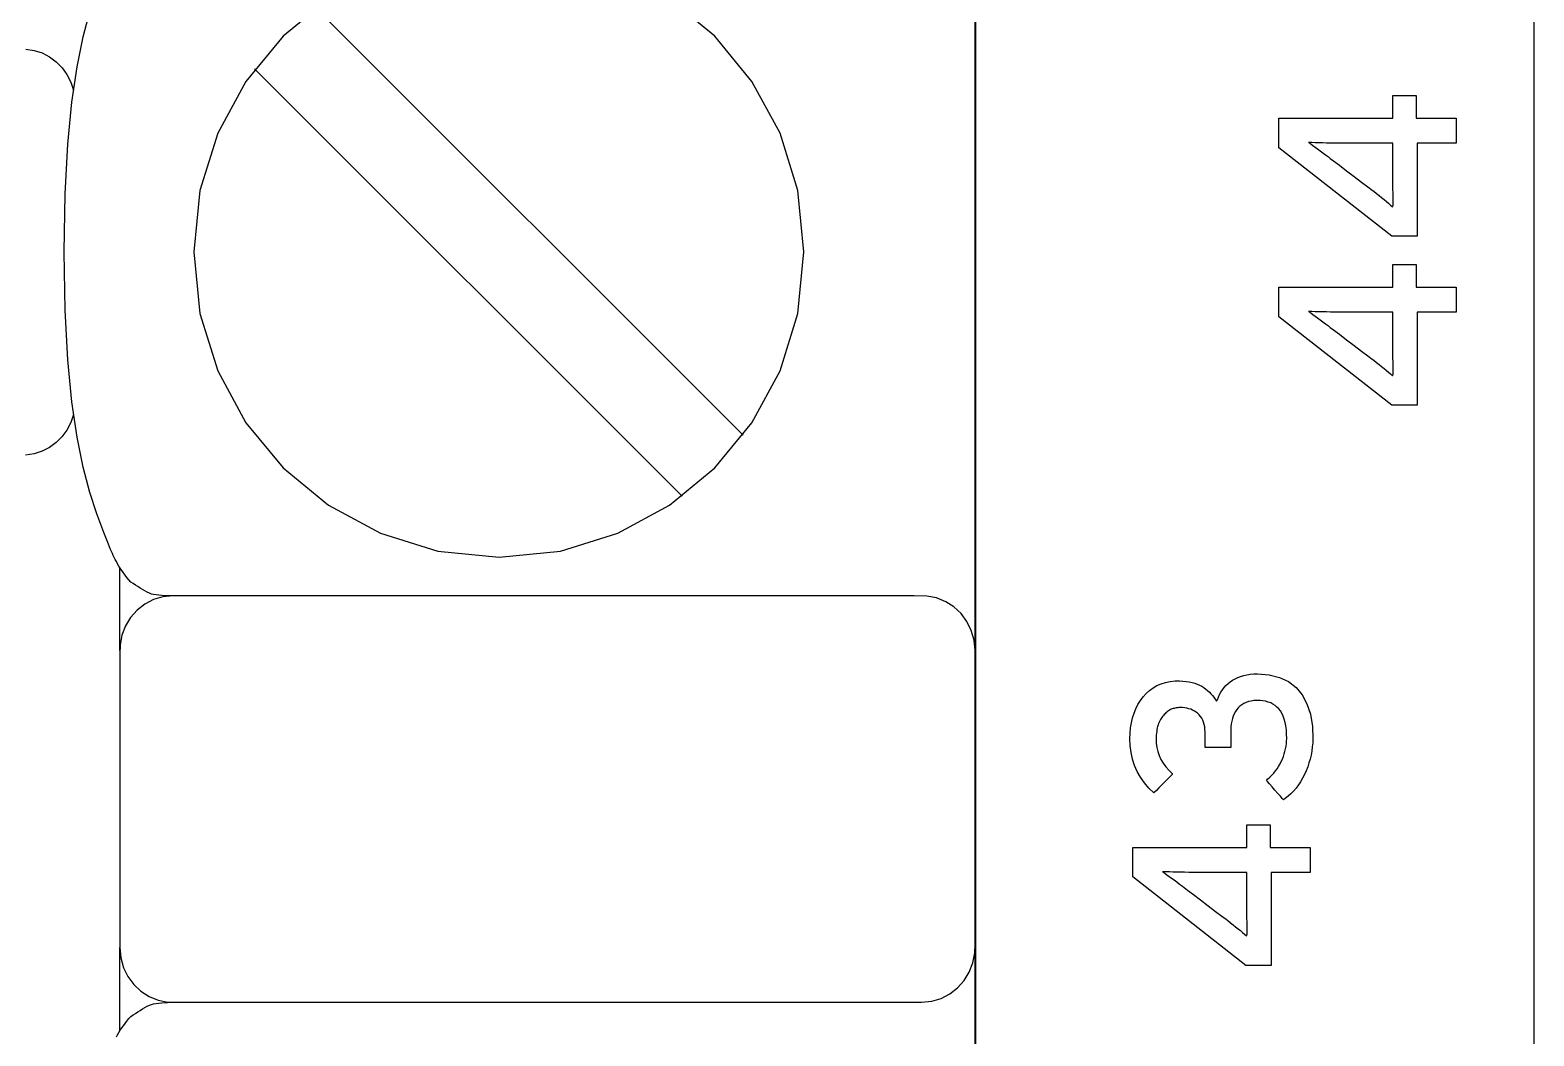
# Model space of a CAD drawing. Extents: x 1 to 47.7, y 0.2 to 35.
# Drawn here: x 37.154 to 37.978, y 17.005 to 17.557 of the extents above; entities that cross this region are included whole.
import ezdxf

# ---------------------------------------------------------------- set-up
doc = ezdxf.new("R2010")
doc.units = 0
doc.header["$MEASUREMENT"] = 0
for name, color, linetype in [('7_1__EMPTY_IO_BOARD_POSITI', 7, 'CONTINUOUS'), ('7_2___8__INDEPENDENT_INPUT', 7, 'CONTINUOUS'), ('7_3___8__OPTOISO_INDEPENDE', 7, 'CONTINUOUS'), ('7_4___24__OPTOISO_INDEPEND', 7, 'CONTINUOUS'), ('7_5___8__INDEPENDENT_INPUT', 7, 'CONTINUOUS'), ('7_6____8__INDEPENDENT_INPU', 7, 'CONTINUOUS'), ('7_7____8__OPTOISO_INDEPEND', 7, 'CONTINUOUS'), ('7_8____8__OPTOISO_INDEPEND', 7, 'CONTINUOUS'), ('8_0_____DWG', 7, 'CONTINUOUS')]:
    doc.layers.add(name, color=color, linetype=linetype)

msp = doc.modelspace()

# ---------------------------------------------------------------- linework, layer by layer
at = {"layer": '7_1__EMPTY_IO_BOARD_POSITI'}
msp.add_lwpolyline([(37.67232, 17.67142), (37.67232, 17.48344), (37.67232, 17.2897), (37.67232, 17.0914), (37.67232, 16.88979), (37.67232, 16.48148), (37.67232, 16.07458), (37.67232, 15.87471), (37.67232, 15.67887)], dxfattribs=at)
at = {"layer": '7_2___8__INDEPENDENT_INPUT'}
for points in [[(37.67225, 15.68419), (37.67225, 15.82338), (37.67225, 15.96481), (37.67225, 16.25255), (37.67225, 16.54386), (37.67225, 16.83517), (37.67225, 17.12292), (37.67225, 17.26434), (37.67225, 17.40354), (37.67225, 17.54006), (37.67225, 17.67347)], [(37.31772, 17.57382), (37.29293, 17.55339), (37.27246, 17.52863), (37.25701, 17.50022), (37.24723, 17.46883), (37.24383, 17.43513), (37.24723, 17.40138), (37.25701, 17.36994), (37.27246, 17.3415), (37.29293, 17.31673), (37.31772, 17.29629), (37.34616, 17.28086), (37.37757, 17.2711), (37.41128, 17.2677), (37.44496, 17.2711), (37.47633, 17.28086), (37.50471, 17.29629), (37.52943, 17.31673), (37.54983, 17.3415), (37.56523, 17.36994), (37.57496, 17.40138), (37.57835, 17.43513), (37.57496, 17.46883), (37.56523, 17.50022), (37.54983, 17.52863), (37.52943, 17.55339), (37.50471, 17.57382)], [(37.23257, 17.24659), (37.23107, 17.24659), (37.2295, 17.24661), (37.2279, 17.24666), (37.2263, 17.24674), (37.22474, 17.24686), (37.22326, 17.24703), (37.22188, 17.24726), (37.22066, 17.24755), (37.21952, 17.24797), (37.21827, 17.24857), (37.21702, 17.24926), (37.21575, 17.25001), (37.21448, 17.25082), (37.21321, 17.25166), (37.21194, 17.2525), (37.21068, 17.25333), (37.20943, 17.25412), (37.20828, 17.25535), (37.20721, 17.25666), (37.20622, 17.25794), (37.20529, 17.2592), (37.20443, 17.26044), (37.20362, 17.26167), (37.20286, 17.2629), (37.20215, 17.26413), (37.20149, 17.26537), (37.20087, 17.26654), (37.20031, 17.26763), (37.19978, 17.26869), (37.19927, 17.26975), (37.19876, 17.27086), (37.19824, 17.27206), (37.19767, 17.27339), (37.19706, 17.27489), (37.19457, 17.28121), (37.19076, 17.29149), (37.18695, 17.30327), (37.18328, 17.31709), (37.17992, 17.33347), (37.17704, 17.35293), (37.17478, 17.376), (37.17331, 17.4032), (37.17278, 17.43506), (37.17331, 17.46692), (37.17478, 17.49412), (37.17704, 17.51719), (37.17992, 17.53664), (37.18328, 17.55302), (37.18695, 17.56684)], [(37.54493, 17.33471), (37.31067, 17.56897)], [(37.15174, 17.54636), (37.1564, 17.54563), (37.16079, 17.54418), (37.16483, 17.54207), (37.16847, 17.53936), (37.17166, 17.53611), (37.17433, 17.53239), (37.17643, 17.52826), (37.1779, 17.52378)], [(37.51151, 17.30129), (37.27725, 17.53555)], [(37.1779, 17.346), (37.17641, 17.34156), (37.17429, 17.33747), (37.1716, 17.33379), (37.16841, 17.33058), (37.16477, 17.3279), (37.16073, 17.32581), (37.15637, 17.32437), (37.15173, 17.32366)], [(37.20333, 17.2166), (37.20333, 17.26214)], [(37.20333, 17.00819), (37.20333, 17.05374)], [(37.20149, 17.00473), (37.20215, 17.00597), (37.20286, 17.0072), (37.20362, 17.00843), (37.20443, 17.00966), (37.20529, 17.01091), (37.20622, 17.01217), (37.20721, 17.01345), (37.20828, 17.01476), (37.20943, 17.01598), (37.21068, 17.01678), (37.21194, 17.01761), (37.21321, 17.01845), (37.21448, 17.01928), (37.21575, 17.02009), (37.21702, 17.02085), (37.21827, 17.02154), (37.21952, 17.02213), (37.22066, 17.02255), (37.22188, 17.02286), (37.22326, 17.02312), (37.22474, 17.02333), (37.2263, 17.02348), (37.2279, 17.0236), (37.2295, 17.02368), (37.23107, 17.02372), (37.23257, 17.02374)]]:
    msp.add_lwpolyline(points, dxfattribs=at)
msp.add_lwpolyline([(37.23257, 17.24658), (37.22701, 17.24604), (37.2218, 17.24449), (37.21705, 17.24202), (37.21284, 17.23874), (37.20928, 17.23474), (37.20647, 17.23013), (37.20449, 17.22501), (37.20346, 17.21948), (37.20333, 17.21497), (37.20333, 17.20317), (37.20333, 17.18262), (37.20333, 17.1565), (37.20333, 17.12799), (37.20333, 17.10028), (37.20333, 17.07655), (37.20333, 17.05997), (37.20333, 17.05374), (37.20385, 17.04804), (37.20537, 17.0427), (37.20777, 17.03782), (37.21097, 17.03351), (37.21487, 17.02985), (37.21936, 17.02696), (37.22435, 17.02494), (37.22975, 17.02387), (37.23666, 17.02374), (37.26639, 17.02374), (37.31816, 17.02374), (37.38397, 17.02374), (37.45578, 17.02374), (37.52559, 17.02374), (37.58538, 17.02374), (37.62714, 17.02374), (37.64283, 17.02374), (37.6484, 17.02428), (37.6536, 17.02583), (37.65836, 17.02831), (37.66256, 17.03159), (37.66612, 17.03559), (37.66894, 17.0402), (37.67091, 17.04532), (37.67194, 17.05085), (37.67208, 17.05536), (37.67208, 17.06716), (37.67208, 17.08772), (37.67208, 17.11384), (37.67208, 17.14234), (37.67208, 17.17006), (37.67208, 17.19379), (37.67208, 17.21036), (37.67208, 17.2166), (37.67155, 17.22229), (37.67003, 17.22763), (37.66763, 17.23251), (37.66443, 17.23682), (37.66054, 17.24047), (37.65604, 17.24336), (37.65105, 17.24539), (37.64565, 17.24645), (37.63874, 17.24658), (37.60901, 17.24658), (37.55724, 17.24658), (37.49144, 17.24658), (37.41962, 17.24658), (37.34981, 17.24658), (37.29002, 17.24658), (37.24827, 17.24658)], close=True, dxfattribs=at)
at = {"layer": '7_3___8__OPTOISO_INDEPENDE'}
for points in [[(37.67225, 15.68419), (37.67225, 15.82338), (37.67225, 15.96481), (37.67225, 16.25255), (37.67225, 16.54386), (37.67225, 16.83517), (37.67225, 17.12292), (37.67225, 17.26434), (37.67225, 17.40354), (37.67225, 17.54006), (37.67225, 17.67347)], [(37.31772, 17.57382), (37.29293, 17.55339), (37.27246, 17.52863), (37.25701, 17.50022), (37.24723, 17.46883), (37.24383, 17.43513), (37.24723, 17.40138), (37.25701, 17.36994), (37.27246, 17.3415), (37.29293, 17.31673), (37.31772, 17.29629), (37.34616, 17.28086), (37.37757, 17.2711), (37.41128, 17.2677), (37.44496, 17.2711), (37.47633, 17.28086), (37.50471, 17.29629), (37.52943, 17.31673), (37.54983, 17.3415), (37.56523, 17.36994), (37.57496, 17.40138), (37.57835, 17.43513), (37.57496, 17.46883), (37.56523, 17.50022), (37.54983, 17.52863), (37.52943, 17.55339), (37.50471, 17.57382)], [(37.23257, 17.24659), (37.23107, 17.24659), (37.2295, 17.24661), (37.2279, 17.24666), (37.2263, 17.24674), (37.22474, 17.24686), (37.22326, 17.24703), (37.22188, 17.24726), (37.22066, 17.24755), (37.21952, 17.24797), (37.21827, 17.24857), (37.21702, 17.24926), (37.21575, 17.25001), (37.21448, 17.25082), (37.21321, 17.25166), (37.21194, 17.2525), (37.21068, 17.25333), (37.20943, 17.25412), (37.20828, 17.25535), (37.20721, 17.25666), (37.20622, 17.25794), (37.20529, 17.2592), (37.20443, 17.26044), (37.20362, 17.26167), (37.20286, 17.2629), (37.20215, 17.26413), (37.20149, 17.26537), (37.20087, 17.26654), (37.20031, 17.26763), (37.19978, 17.26869), (37.19927, 17.26975), (37.19876, 17.27086), (37.19824, 17.27206), (37.19767, 17.27339), (37.19706, 17.27489), (37.19457, 17.28121), (37.19076, 17.29149), (37.18695, 17.30327), (37.18328, 17.31709), (37.17992, 17.33347), (37.17704, 17.35293), (37.17478, 17.376), (37.17331, 17.4032), (37.17278, 17.43506), (37.17331, 17.46692), (37.17478, 17.49412), (37.17704, 17.51719), (37.17992, 17.53664), (37.18328, 17.55302), (37.18695, 17.56684)], [(37.54493, 17.33471), (37.31067, 17.56897)], [(37.15174, 17.54636), (37.1564, 17.54563), (37.16079, 17.54418), (37.16483, 17.54207), (37.16847, 17.53936), (37.17166, 17.53611), (37.17433, 17.53239), (37.17643, 17.52826), (37.1779, 17.52378)], [(37.51151, 17.30129), (37.27725, 17.53555)], [(37.1779, 17.346), (37.17641, 17.34156), (37.17429, 17.33747), (37.1716, 17.33379), (37.16841, 17.33058), (37.16477, 17.3279), (37.16073, 17.32581), (37.15637, 17.32437), (37.15173, 17.32366)], [(37.20333, 17.2166), (37.20333, 17.26214)], [(37.20333, 17.00819), (37.20333, 17.05374)], [(37.20149, 17.00473), (37.20215, 17.00597), (37.20286, 17.0072), (37.20362, 17.00843), (37.20443, 17.00966), (37.20529, 17.01091), (37.20622, 17.01217), (37.20721, 17.01345), (37.20828, 17.01476), (37.20943, 17.01598), (37.21068, 17.01678), (37.21194, 17.01761), (37.21321, 17.01845), (37.21448, 17.01928), (37.21575, 17.02009), (37.21702, 17.02085), (37.21827, 17.02154), (37.21952, 17.02213), (37.22066, 17.02255), (37.22188, 17.02286), (37.22326, 17.02312), (37.22474, 17.02333), (37.2263, 17.02348), (37.2279, 17.0236), (37.2295, 17.02368), (37.23107, 17.02372), (37.23257, 17.02374)]]:
    msp.add_lwpolyline(points, dxfattribs=at)
msp.add_lwpolyline([(37.23257, 17.24658), (37.22701, 17.24604), (37.2218, 17.24449), (37.21705, 17.24202), (37.21284, 17.23874), (37.20928, 17.23474), (37.20647, 17.23013), (37.20449, 17.22501), (37.20346, 17.21948), (37.20333, 17.21497), (37.20333, 17.20317), (37.20333, 17.18262), (37.20333, 17.1565), (37.20333, 17.12799), (37.20333, 17.10028), (37.20333, 17.07655), (37.20333, 17.05997), (37.20333, 17.05374), (37.20385, 17.04804), (37.20537, 17.0427), (37.20777, 17.03782), (37.21097, 17.03351), (37.21487, 17.02985), (37.21936, 17.02696), (37.22435, 17.02494), (37.22975, 17.02387), (37.23666, 17.02374), (37.26639, 17.02374), (37.31816, 17.02374), (37.38397, 17.02374), (37.45578, 17.02374), (37.52559, 17.02374), (37.58538, 17.02374), (37.62714, 17.02374), (37.64283, 17.02374), (37.6484, 17.02428), (37.6536, 17.02583), (37.65836, 17.02831), (37.66256, 17.03159), (37.66612, 17.03559), (37.66894, 17.0402), (37.67091, 17.04532), (37.67194, 17.05085), (37.67208, 17.05536), (37.67208, 17.06716), (37.67208, 17.08772), (37.67208, 17.11384), (37.67208, 17.14234), (37.67208, 17.17006), (37.67208, 17.19379), (37.67208, 17.21036), (37.67208, 17.2166), (37.67155, 17.22229), (37.67003, 17.22763), (37.66763, 17.23251), (37.66443, 17.23682), (37.66054, 17.24047), (37.65604, 17.24336), (37.65105, 17.24539), (37.64565, 17.24645), (37.63874, 17.24658), (37.60901, 17.24658), (37.55724, 17.24658), (37.49144, 17.24658), (37.41962, 17.24658), (37.34981, 17.24658), (37.29002, 17.24658), (37.24827, 17.24658)], close=True, dxfattribs=at)
at = {"layer": '7_4___24__OPTOISO_INDEPEND'}
for points in [[(37.67225, 15.68419), (37.67225, 15.82338), (37.67225, 15.96481), (37.67225, 16.25255), (37.67225, 16.54386), (37.67225, 16.83517), (37.67225, 17.12292), (37.67225, 17.26434), (37.67225, 17.40354), (37.67225, 17.54006), (37.67225, 17.67347)], [(37.31772, 17.57382), (37.29293, 17.55339), (37.27246, 17.52863), (37.25701, 17.50022), (37.24723, 17.46883), (37.24383, 17.43513), (37.24723, 17.40138), (37.25701, 17.36994), (37.27246, 17.3415), (37.29293, 17.31673), (37.31772, 17.29629), (37.34616, 17.28086), (37.37757, 17.2711), (37.41128, 17.2677), (37.44496, 17.2711), (37.47633, 17.28086), (37.50471, 17.29629), (37.52943, 17.31673), (37.54983, 17.3415), (37.56523, 17.36994), (37.57496, 17.40138), (37.57835, 17.43513), (37.57496, 17.46883), (37.56523, 17.50022), (37.54983, 17.52863), (37.52943, 17.55339), (37.50471, 17.57382)], [(37.23257, 17.24659), (37.23107, 17.24659), (37.2295, 17.24661), (37.2279, 17.24666), (37.2263, 17.24674), (37.22474, 17.24686), (37.22326, 17.24703), (37.22188, 17.24726), (37.22066, 17.24755), (37.21952, 17.24797), (37.21827, 17.24857), (37.21702, 17.24926), (37.21575, 17.25001), (37.21448, 17.25082), (37.21321, 17.25166), (37.21194, 17.2525), (37.21068, 17.25333), (37.20943, 17.25412), (37.20828, 17.25535), (37.20721, 17.25666), (37.20622, 17.25794), (37.20529, 17.2592), (37.20443, 17.26044), (37.20362, 17.26167), (37.20286, 17.2629), (37.20215, 17.26413), (37.20149, 17.26537), (37.20087, 17.26654), (37.20031, 17.26763), (37.19978, 17.26869), (37.19927, 17.26975), (37.19876, 17.27086), (37.19824, 17.27206), (37.19767, 17.27339), (37.19706, 17.27489), (37.19457, 17.28121), (37.19076, 17.29149), (37.18695, 17.30327), (37.18328, 17.31709), (37.17992, 17.33347), (37.17704, 17.35293), (37.17478, 17.376), (37.17331, 17.4032), (37.17278, 17.43506), (37.17331, 17.46692), (37.17478, 17.49412), (37.17704, 17.51719), (37.17992, 17.53664), (37.18328, 17.55302), (37.18695, 17.56684)], [(37.54493, 17.33471), (37.31067, 17.56897)], [(37.15174, 17.54636), (37.1564, 17.54563), (37.16079, 17.54418), (37.16483, 17.54207), (37.16847, 17.53936), (37.17166, 17.53611), (37.17433, 17.53239), (37.17643, 17.52826), (37.1779, 17.52378)], [(37.51151, 17.30129), (37.27725, 17.53555)], [(37.1779, 17.346), (37.17641, 17.34156), (37.17429, 17.33747), (37.1716, 17.33379), (37.16841, 17.33058), (37.16477, 17.3279), (37.16073, 17.32581), (37.15637, 17.32437), (37.15173, 17.32366)], [(37.20333, 17.2166), (37.20333, 17.26214)], [(37.20333, 17.00819), (37.20333, 17.05374)], [(37.20149, 17.00473), (37.20215, 17.00597), (37.20286, 17.0072), (37.20362, 17.00843), (37.20443, 17.00966), (37.20529, 17.01091), (37.20622, 17.01217), (37.20721, 17.01345), (37.20828, 17.01476), (37.20943, 17.01598), (37.21068, 17.01678), (37.21194, 17.01761), (37.21321, 17.01845), (37.21448, 17.01928), (37.21575, 17.02009), (37.21702, 17.02085), (37.21827, 17.02154), (37.21952, 17.02213), (37.22066, 17.02255), (37.22188, 17.02286), (37.22326, 17.02312), (37.22474, 17.02333), (37.2263, 17.02348), (37.2279, 17.0236), (37.2295, 17.02368), (37.23107, 17.02372), (37.23257, 17.02374)]]:
    msp.add_lwpolyline(points, dxfattribs=at)
msp.add_lwpolyline([(37.23257, 17.24658), (37.22701, 17.24604), (37.2218, 17.24449), (37.21705, 17.24202), (37.21284, 17.23874), (37.20928, 17.23474), (37.20647, 17.23013), (37.20449, 17.22501), (37.20346, 17.21948), (37.20333, 17.21497), (37.20333, 17.20317), (37.20333, 17.18262), (37.20333, 17.1565), (37.20333, 17.12799), (37.20333, 17.10028), (37.20333, 17.07655), (37.20333, 17.05997), (37.20333, 17.05374), (37.20385, 17.04804), (37.20537, 17.0427), (37.20777, 17.03782), (37.21097, 17.03351), (37.21487, 17.02985), (37.21936, 17.02696), (37.22435, 17.02494), (37.22975, 17.02387), (37.23666, 17.02374), (37.26639, 17.02374), (37.31816, 17.02374), (37.38397, 17.02374), (37.45578, 17.02374), (37.52559, 17.02374), (37.58538, 17.02374), (37.62714, 17.02374), (37.64283, 17.02374), (37.6484, 17.02428), (37.6536, 17.02583), (37.65836, 17.02831), (37.66256, 17.03159), (37.66612, 17.03559), (37.66894, 17.0402), (37.67091, 17.04532), (37.67194, 17.05085), (37.67208, 17.05536), (37.67208, 17.06716), (37.67208, 17.08772), (37.67208, 17.11384), (37.67208, 17.14234), (37.67208, 17.17006), (37.67208, 17.19379), (37.67208, 17.21036), (37.67208, 17.2166), (37.67155, 17.22229), (37.67003, 17.22763), (37.66763, 17.23251), (37.66443, 17.23682), (37.66054, 17.24047), (37.65604, 17.24336), (37.65105, 17.24539), (37.64565, 17.24645), (37.63874, 17.24658), (37.60901, 17.24658), (37.55724, 17.24658), (37.49144, 17.24658), (37.41962, 17.24658), (37.34981, 17.24658), (37.29002, 17.24658), (37.24827, 17.24658)], close=True, dxfattribs=at)
at = {"layer": '7_5___8__INDEPENDENT_INPUT'}
for points in [[(37.67225, 15.68419), (37.67225, 15.82338), (37.67225, 15.96481), (37.67225, 16.25255), (37.67225, 16.54386), (37.67225, 16.83517), (37.67225, 17.12292), (37.67225, 17.26434), (37.67225, 17.40354), (37.67225, 17.54006), (37.67225, 17.67347)], [(37.31772, 17.57382), (37.29293, 17.55339), (37.27246, 17.52863), (37.25701, 17.50022), (37.24723, 17.46883), (37.24383, 17.43513), (37.24723, 17.40138), (37.25701, 17.36994), (37.27246, 17.3415), (37.29293, 17.31673), (37.31772, 17.29629), (37.34616, 17.28086), (37.37757, 17.2711), (37.41128, 17.2677), (37.44496, 17.2711), (37.47633, 17.28086), (37.50471, 17.29629), (37.52943, 17.31673), (37.54983, 17.3415), (37.56523, 17.36994), (37.57496, 17.40138), (37.57835, 17.43513), (37.57496, 17.46883), (37.56523, 17.50022), (37.54983, 17.52863), (37.52943, 17.55339), (37.50471, 17.57382)], [(37.23257, 17.24659), (37.23107, 17.24659), (37.2295, 17.24661), (37.2279, 17.24666), (37.2263, 17.24674), (37.22474, 17.24686), (37.22326, 17.24703), (37.22188, 17.24726), (37.22066, 17.24755), (37.21952, 17.24797), (37.21827, 17.24857), (37.21702, 17.24926), (37.21575, 17.25001), (37.21448, 17.25082), (37.21321, 17.25166), (37.21194, 17.2525), (37.21068, 17.25333), (37.20943, 17.25412), (37.20828, 17.25535), (37.20721, 17.25666), (37.20622, 17.25794), (37.20529, 17.2592), (37.20443, 17.26044), (37.20362, 17.26167), (37.20286, 17.2629), (37.20215, 17.26413), (37.20149, 17.26537), (37.20087, 17.26654), (37.20031, 17.26763), (37.19978, 17.26869), (37.19927, 17.26975), (37.19876, 17.27086), (37.19824, 17.27206), (37.19767, 17.27339), (37.19706, 17.27489), (37.19457, 17.28121), (37.19076, 17.29149), (37.18695, 17.30327), (37.18328, 17.31709), (37.17992, 17.33347), (37.17704, 17.35293), (37.17478, 17.376), (37.17331, 17.4032), (37.17278, 17.43506), (37.17331, 17.46692), (37.17478, 17.49412), (37.17704, 17.51719), (37.17992, 17.53664), (37.18328, 17.55302), (37.18695, 17.56684)], [(37.54493, 17.33471), (37.31067, 17.56897)], [(37.15174, 17.54636), (37.1564, 17.54563), (37.16079, 17.54418), (37.16483, 17.54207), (37.16847, 17.53936), (37.17166, 17.53611), (37.17433, 17.53239), (37.17643, 17.52826), (37.1779, 17.52378)], [(37.51151, 17.30129), (37.27725, 17.53555)], [(37.1779, 17.346), (37.17641, 17.34156), (37.17429, 17.33747), (37.1716, 17.33379), (37.16841, 17.33058), (37.16477, 17.3279), (37.16073, 17.32581), (37.15637, 17.32437), (37.15173, 17.32366)], [(37.20333, 17.2166), (37.20333, 17.26214)], [(37.20333, 17.00819), (37.20333, 17.05374)], [(37.20149, 17.00473), (37.20215, 17.00597), (37.20286, 17.0072), (37.20362, 17.00843), (37.20443, 17.00966), (37.20529, 17.01091), (37.20622, 17.01217), (37.20721, 17.01345), (37.20828, 17.01476), (37.20943, 17.01598), (37.21068, 17.01678), (37.21194, 17.01761), (37.21321, 17.01845), (37.21448, 17.01928), (37.21575, 17.02009), (37.21702, 17.02085), (37.21827, 17.02154), (37.21952, 17.02213), (37.22066, 17.02255), (37.22188, 17.02286), (37.22326, 17.02312), (37.22474, 17.02333), (37.2263, 17.02348), (37.2279, 17.0236), (37.2295, 17.02368), (37.23107, 17.02372), (37.23257, 17.02374)]]:
    msp.add_lwpolyline(points, dxfattribs=at)
msp.add_lwpolyline([(37.23257, 17.24658), (37.22701, 17.24604), (37.2218, 17.24449), (37.21705, 17.24202), (37.21284, 17.23874), (37.20928, 17.23474), (37.20647, 17.23013), (37.20449, 17.22501), (37.20346, 17.21948), (37.20333, 17.21497), (37.20333, 17.20317), (37.20333, 17.18262), (37.20333, 17.1565), (37.20333, 17.12799), (37.20333, 17.10028), (37.20333, 17.07655), (37.20333, 17.05997), (37.20333, 17.05374), (37.20385, 17.04804), (37.20537, 17.0427), (37.20777, 17.03782), (37.21097, 17.03351), (37.21487, 17.02985), (37.21936, 17.02696), (37.22435, 17.02494), (37.22975, 17.02387), (37.23666, 17.02374), (37.26639, 17.02374), (37.31816, 17.02374), (37.38397, 17.02374), (37.45578, 17.02374), (37.52559, 17.02374), (37.58538, 17.02374), (37.62714, 17.02374), (37.64283, 17.02374), (37.6484, 17.02428), (37.6536, 17.02583), (37.65836, 17.02831), (37.66256, 17.03159), (37.66612, 17.03559), (37.66894, 17.0402), (37.67091, 17.04532), (37.67194, 17.05085), (37.67208, 17.05536), (37.67208, 17.06716), (37.67208, 17.08772), (37.67208, 17.11384), (37.67208, 17.14234), (37.67208, 17.17006), (37.67208, 17.19379), (37.67208, 17.21036), (37.67208, 17.2166), (37.67155, 17.22229), (37.67003, 17.22763), (37.66763, 17.23251), (37.66443, 17.23682), (37.66054, 17.24047), (37.65604, 17.24336), (37.65105, 17.24539), (37.64565, 17.24645), (37.63874, 17.24658), (37.60901, 17.24658), (37.55724, 17.24658), (37.49144, 17.24658), (37.41962, 17.24658), (37.34981, 17.24658), (37.29002, 17.24658), (37.24827, 17.24658)], close=True, dxfattribs=at)
at = {"layer": '7_6____8__INDEPENDENT_INPU'}
for points in [[(37.67225, 15.68419), (37.67225, 15.82338), (37.67225, 15.96481), (37.67225, 16.25255), (37.67225, 16.54386), (37.67225, 16.83517), (37.67225, 17.12292), (37.67225, 17.26434), (37.67225, 17.40354), (37.67225, 17.54006), (37.67225, 17.67347)], [(37.31772, 17.57382), (37.29293, 17.55339), (37.27246, 17.52863), (37.25701, 17.50022), (37.24723, 17.46883), (37.24383, 17.43513), (37.24723, 17.40138), (37.25701, 17.36994), (37.27246, 17.3415), (37.29293, 17.31673), (37.31772, 17.29629), (37.34616, 17.28086), (37.37757, 17.2711), (37.41128, 17.2677), (37.44496, 17.2711), (37.47633, 17.28086), (37.50471, 17.29629), (37.52943, 17.31673), (37.54983, 17.3415), (37.56523, 17.36994), (37.57496, 17.40138), (37.57835, 17.43513), (37.57496, 17.46883), (37.56523, 17.50022), (37.54983, 17.52863), (37.52943, 17.55339), (37.50471, 17.57382)], [(37.23257, 17.24659), (37.23107, 17.24659), (37.2295, 17.24661), (37.2279, 17.24666), (37.2263, 17.24674), (37.22474, 17.24686), (37.22326, 17.24703), (37.22188, 17.24726), (37.22066, 17.24755), (37.21952, 17.24797), (37.21827, 17.24857), (37.21702, 17.24926), (37.21575, 17.25001), (37.21448, 17.25082), (37.21321, 17.25166), (37.21194, 17.2525), (37.21068, 17.25333), (37.20943, 17.25412), (37.20828, 17.25535), (37.20721, 17.25666), (37.20622, 17.25794), (37.20529, 17.2592), (37.20443, 17.26044), (37.20362, 17.26167), (37.20286, 17.2629), (37.20215, 17.26413), (37.20149, 17.26537), (37.20087, 17.26654), (37.20031, 17.26763), (37.19978, 17.26869), (37.19927, 17.26975), (37.19876, 17.27086), (37.19824, 17.27206), (37.19767, 17.27339), (37.19706, 17.27489), (37.19457, 17.28121), (37.19076, 17.29149), (37.18695, 17.30327), (37.18328, 17.31709), (37.17992, 17.33347), (37.17704, 17.35293), (37.17478, 17.376), (37.17331, 17.4032), (37.17278, 17.43506), (37.17331, 17.46692), (37.17478, 17.49412), (37.17704, 17.51719), (37.17992, 17.53664), (37.18328, 17.55302), (37.18695, 17.56684)], [(37.54493, 17.33471), (37.31067, 17.56897)], [(37.15174, 17.54636), (37.1564, 17.54563), (37.16079, 17.54418), (37.16483, 17.54207), (37.16847, 17.53936), (37.17166, 17.53611), (37.17433, 17.53239), (37.17643, 17.52826), (37.1779, 17.52378)], [(37.51151, 17.30129), (37.27725, 17.53555)], [(37.1779, 17.346), (37.17641, 17.34156), (37.17429, 17.33747), (37.1716, 17.33379), (37.16841, 17.33058), (37.16477, 17.3279), (37.16073, 17.32581), (37.15637, 17.32437), (37.15173, 17.32366)], [(37.20333, 17.2166), (37.20333, 17.26214)], [(37.20333, 17.00819), (37.20333, 17.05374)], [(37.20149, 17.00473), (37.20215, 17.00597), (37.20286, 17.0072), (37.20362, 17.00843), (37.20443, 17.00966), (37.20529, 17.01091), (37.20622, 17.01217), (37.20721, 17.01345), (37.20828, 17.01476), (37.20943, 17.01598), (37.21068, 17.01678), (37.21194, 17.01761), (37.21321, 17.01845), (37.21448, 17.01928), (37.21575, 17.02009), (37.21702, 17.02085), (37.21827, 17.02154), (37.21952, 17.02213), (37.22066, 17.02255), (37.22188, 17.02286), (37.22326, 17.02312), (37.22474, 17.02333), (37.2263, 17.02348), (37.2279, 17.0236), (37.2295, 17.02368), (37.23107, 17.02372), (37.23257, 17.02374)]]:
    msp.add_lwpolyline(points, dxfattribs=at)
msp.add_lwpolyline([(37.23257, 17.24658), (37.22701, 17.24604), (37.2218, 17.24449), (37.21705, 17.24202), (37.21284, 17.23874), (37.20928, 17.23474), (37.20647, 17.23013), (37.20449, 17.22501), (37.20346, 17.21948), (37.20333, 17.21497), (37.20333, 17.20317), (37.20333, 17.18262), (37.20333, 17.1565), (37.20333, 17.12799), (37.20333, 17.10028), (37.20333, 17.07655), (37.20333, 17.05997), (37.20333, 17.05374), (37.20385, 17.04804), (37.20537, 17.0427), (37.20777, 17.03782), (37.21097, 17.03351), (37.21487, 17.02985), (37.21936, 17.02696), (37.22435, 17.02494), (37.22975, 17.02387), (37.23666, 17.02374), (37.26639, 17.02374), (37.31816, 17.02374), (37.38397, 17.02374), (37.45578, 17.02374), (37.52559, 17.02374), (37.58538, 17.02374), (37.62714, 17.02374), (37.64283, 17.02374), (37.6484, 17.02428), (37.6536, 17.02583), (37.65836, 17.02831), (37.66256, 17.03159), (37.66612, 17.03559), (37.66894, 17.0402), (37.67091, 17.04532), (37.67194, 17.05085), (37.67208, 17.05536), (37.67208, 17.06716), (37.67208, 17.08772), (37.67208, 17.11384), (37.67208, 17.14234), (37.67208, 17.17006), (37.67208, 17.19379), (37.67208, 17.21036), (37.67208, 17.2166), (37.67155, 17.22229), (37.67003, 17.22763), (37.66763, 17.23251), (37.66443, 17.23682), (37.66054, 17.24047), (37.65604, 17.24336), (37.65105, 17.24539), (37.64565, 17.24645), (37.63874, 17.24658), (37.60901, 17.24658), (37.55724, 17.24658), (37.49144, 17.24658), (37.41962, 17.24658), (37.34981, 17.24658), (37.29002, 17.24658), (37.24827, 17.24658)], close=True, dxfattribs=at)
at = {"layer": '7_7____8__OPTOISO_INDEPEND'}
for points in [[(37.67225, 15.68419), (37.67225, 15.82338), (37.67225, 15.96481), (37.67225, 16.25255), (37.67225, 16.54386), (37.67225, 16.83517), (37.67225, 17.12292), (37.67225, 17.26434), (37.67225, 17.40354), (37.67225, 17.54006), (37.67225, 17.67347)], [(37.31772, 17.57382), (37.29293, 17.55339), (37.27246, 17.52863), (37.25701, 17.50022), (37.24723, 17.46883), (37.24383, 17.43513), (37.24723, 17.40138), (37.25701, 17.36994), (37.27246, 17.3415), (37.29293, 17.31673), (37.31772, 17.29629), (37.34616, 17.28086), (37.37757, 17.2711), (37.41128, 17.2677), (37.44496, 17.2711), (37.47633, 17.28086), (37.50471, 17.29629), (37.52943, 17.31673), (37.54983, 17.3415), (37.56523, 17.36994), (37.57496, 17.40138), (37.57835, 17.43513), (37.57496, 17.46883), (37.56523, 17.50022), (37.54983, 17.52863), (37.52943, 17.55339), (37.50471, 17.57382)], [(37.23257, 17.24659), (37.23107, 17.24659), (37.2295, 17.24661), (37.2279, 17.24666), (37.2263, 17.24674), (37.22474, 17.24686), (37.22326, 17.24703), (37.22188, 17.24726), (37.22066, 17.24755), (37.21952, 17.24797), (37.21827, 17.24857), (37.21702, 17.24926), (37.21575, 17.25001), (37.21448, 17.25082), (37.21321, 17.25166), (37.21194, 17.2525), (37.21068, 17.25333), (37.20943, 17.25412), (37.20828, 17.25535), (37.20721, 17.25666), (37.20622, 17.25794), (37.20529, 17.2592), (37.20443, 17.26044), (37.20362, 17.26167), (37.20286, 17.2629), (37.20215, 17.26413), (37.20149, 17.26537), (37.20087, 17.26654), (37.20031, 17.26763), (37.19978, 17.26869), (37.19927, 17.26975), (37.19876, 17.27086), (37.19824, 17.27206), (37.19767, 17.27339), (37.19706, 17.27489), (37.19457, 17.28121), (37.19076, 17.29149), (37.18695, 17.30327), (37.18328, 17.31709), (37.17992, 17.33347), (37.17704, 17.35293), (37.17478, 17.376), (37.17331, 17.4032), (37.17278, 17.43506), (37.17331, 17.46692), (37.17478, 17.49412), (37.17704, 17.51719), (37.17992, 17.53664), (37.18328, 17.55302), (37.18695, 17.56684)], [(37.54493, 17.33471), (37.31067, 17.56897)], [(37.15174, 17.54636), (37.1564, 17.54563), (37.16079, 17.54418), (37.16483, 17.54207), (37.16847, 17.53936), (37.17166, 17.53611), (37.17433, 17.53239), (37.17643, 17.52826), (37.1779, 17.52378)], [(37.51151, 17.30129), (37.27725, 17.53555)], [(37.1779, 17.346), (37.17641, 17.34156), (37.17429, 17.33747), (37.1716, 17.33379), (37.16841, 17.33058), (37.16477, 17.3279), (37.16073, 17.32581), (37.15637, 17.32437), (37.15173, 17.32366)], [(37.20333, 17.2166), (37.20333, 17.26214)], [(37.20333, 17.00819), (37.20333, 17.05374)], [(37.20149, 17.00473), (37.20215, 17.00597), (37.20286, 17.0072), (37.20362, 17.00843), (37.20443, 17.00966), (37.20529, 17.01091), (37.20622, 17.01217), (37.20721, 17.01345), (37.20828, 17.01476), (37.20943, 17.01598), (37.21068, 17.01678), (37.21194, 17.01761), (37.21321, 17.01845), (37.21448, 17.01928), (37.21575, 17.02009), (37.21702, 17.02085), (37.21827, 17.02154), (37.21952, 17.02213), (37.22066, 17.02255), (37.22188, 17.02286), (37.22326, 17.02312), (37.22474, 17.02333), (37.2263, 17.02348), (37.2279, 17.0236), (37.2295, 17.02368), (37.23107, 17.02372), (37.23257, 17.02374)]]:
    msp.add_lwpolyline(points, dxfattribs=at)
msp.add_lwpolyline([(37.23257, 17.24658), (37.22701, 17.24604), (37.2218, 17.24449), (37.21705, 17.24202), (37.21284, 17.23874), (37.20928, 17.23474), (37.20647, 17.23013), (37.20449, 17.22501), (37.20346, 17.21948), (37.20333, 17.21497), (37.20333, 17.20317), (37.20333, 17.18262), (37.20333, 17.1565), (37.20333, 17.12799), (37.20333, 17.10028), (37.20333, 17.07655), (37.20333, 17.05997), (37.20333, 17.05374), (37.20385, 17.04804), (37.20537, 17.0427), (37.20777, 17.03782), (37.21097, 17.03351), (37.21487, 17.02985), (37.21936, 17.02696), (37.22435, 17.02494), (37.22975, 17.02387), (37.23666, 17.02374), (37.26639, 17.02374), (37.31816, 17.02374), (37.38397, 17.02374), (37.45578, 17.02374), (37.52559, 17.02374), (37.58538, 17.02374), (37.62714, 17.02374), (37.64283, 17.02374), (37.6484, 17.02428), (37.6536, 17.02583), (37.65836, 17.02831), (37.66256, 17.03159), (37.66612, 17.03559), (37.66894, 17.0402), (37.67091, 17.04532), (37.67194, 17.05085), (37.67208, 17.05536), (37.67208, 17.06716), (37.67208, 17.08772), (37.67208, 17.11384), (37.67208, 17.14234), (37.67208, 17.17006), (37.67208, 17.19379), (37.67208, 17.21036), (37.67208, 17.2166), (37.67155, 17.22229), (37.67003, 17.22763), (37.66763, 17.23251), (37.66443, 17.23682), (37.66054, 17.24047), (37.65604, 17.24336), (37.65105, 17.24539), (37.64565, 17.24645), (37.63874, 17.24658), (37.60901, 17.24658), (37.55724, 17.24658), (37.49144, 17.24658), (37.41962, 17.24658), (37.34981, 17.24658), (37.29002, 17.24658), (37.24827, 17.24658)], close=True, dxfattribs=at)
at = {"layer": '7_8____8__OPTOISO_INDEPEND'}
for points in [[(37.67225, 15.68419), (37.67225, 15.82338), (37.67225, 15.96481), (37.67225, 16.25255), (37.67225, 16.54386), (37.67225, 16.83517), (37.67225, 17.12292), (37.67225, 17.26434), (37.67225, 17.40354), (37.67225, 17.54006), (37.67225, 17.67347)], [(37.31772, 17.57382), (37.29293, 17.55339), (37.27246, 17.52863), (37.25701, 17.50022), (37.24723, 17.46883), (37.24383, 17.43513), (37.24723, 17.40138), (37.25701, 17.36994), (37.27246, 17.3415), (37.29293, 17.31673), (37.31772, 17.29629), (37.34616, 17.28086), (37.37757, 17.2711), (37.41128, 17.2677), (37.44496, 17.2711), (37.47633, 17.28086), (37.50471, 17.29629), (37.52943, 17.31673), (37.54983, 17.3415), (37.56523, 17.36994), (37.57496, 17.40138), (37.57835, 17.43513), (37.57496, 17.46883), (37.56523, 17.50022), (37.54983, 17.52863), (37.52943, 17.55339), (37.50471, 17.57382)], [(37.23257, 17.24659), (37.23107, 17.24659), (37.2295, 17.24661), (37.2279, 17.24666), (37.2263, 17.24674), (37.22474, 17.24686), (37.22326, 17.24703), (37.22188, 17.24726), (37.22066, 17.24755), (37.21952, 17.24797), (37.21827, 17.24857), (37.21702, 17.24926), (37.21575, 17.25001), (37.21448, 17.25082), (37.21321, 17.25166), (37.21194, 17.2525), (37.21068, 17.25333), (37.20943, 17.25412), (37.20828, 17.25535), (37.20721, 17.25666), (37.20622, 17.25794), (37.20529, 17.2592), (37.20443, 17.26044), (37.20362, 17.26167), (37.20286, 17.2629), (37.20215, 17.26413), (37.20149, 17.26537), (37.20087, 17.26654), (37.20031, 17.26763), (37.19978, 17.26869), (37.19927, 17.26975), (37.19876, 17.27086), (37.19824, 17.27206), (37.19767, 17.27339), (37.19706, 17.27489), (37.19457, 17.28121), (37.19076, 17.29149), (37.18695, 17.30327), (37.18328, 17.31709), (37.17992, 17.33347), (37.17704, 17.35293), (37.17478, 17.376), (37.17331, 17.4032), (37.17278, 17.43506), (37.17331, 17.46692), (37.17478, 17.49412), (37.17704, 17.51719), (37.17992, 17.53664), (37.18328, 17.55302), (37.18695, 17.56684)], [(37.54493, 17.33471), (37.31067, 17.56897)], [(37.15174, 17.54636), (37.1564, 17.54563), (37.16079, 17.54418), (37.16483, 17.54207), (37.16847, 17.53936), (37.17166, 17.53611), (37.17433, 17.53239), (37.17643, 17.52826), (37.1779, 17.52378)], [(37.51151, 17.30129), (37.27725, 17.53555)], [(37.1779, 17.346), (37.17641, 17.34156), (37.17429, 17.33747), (37.1716, 17.33379), (37.16841, 17.33058), (37.16477, 17.3279), (37.16073, 17.32581), (37.15637, 17.32437), (37.15173, 17.32366)], [(37.20333, 17.2166), (37.20333, 17.26214)], [(37.20333, 17.00819), (37.20333, 17.05374)], [(37.20149, 17.00473), (37.20215, 17.00597), (37.20286, 17.0072), (37.20362, 17.00843), (37.20443, 17.00966), (37.20529, 17.01091), (37.20622, 17.01217), (37.20721, 17.01345), (37.20828, 17.01476), (37.20943, 17.01598), (37.21068, 17.01678), (37.21194, 17.01761), (37.21321, 17.01845), (37.21448, 17.01928), (37.21575, 17.02009), (37.21702, 17.02085), (37.21827, 17.02154), (37.21952, 17.02213), (37.22066, 17.02255), (37.22188, 17.02286), (37.22326, 17.02312), (37.22474, 17.02333), (37.2263, 17.02348), (37.2279, 17.0236), (37.2295, 17.02368), (37.23107, 17.02372), (37.23257, 17.02374)]]:
    msp.add_lwpolyline(points, dxfattribs=at)
msp.add_lwpolyline([(37.23257, 17.24658), (37.22701, 17.24604), (37.2218, 17.24449), (37.21705, 17.24202), (37.21284, 17.23874), (37.20928, 17.23474), (37.20647, 17.23013), (37.20449, 17.22501), (37.20346, 17.21948), (37.20333, 17.21497), (37.20333, 17.20317), (37.20333, 17.18262), (37.20333, 17.1565), (37.20333, 17.12799), (37.20333, 17.10028), (37.20333, 17.07655), (37.20333, 17.05997), (37.20333, 17.05374), (37.20385, 17.04804), (37.20537, 17.0427), (37.20777, 17.03782), (37.21097, 17.03351), (37.21487, 17.02985), (37.21936, 17.02696), (37.22435, 17.02494), (37.22975, 17.02387), (37.23666, 17.02374), (37.26639, 17.02374), (37.31816, 17.02374), (37.38397, 17.02374), (37.45578, 17.02374), (37.52559, 17.02374), (37.58538, 17.02374), (37.62714, 17.02374), (37.64283, 17.02374), (37.6484, 17.02428), (37.6536, 17.02583), (37.65836, 17.02831), (37.66256, 17.03159), (37.66612, 17.03559), (37.66894, 17.0402), (37.67091, 17.04532), (37.67194, 17.05085), (37.67208, 17.05536), (37.67208, 17.06716), (37.67208, 17.08772), (37.67208, 17.11384), (37.67208, 17.14234), (37.67208, 17.17006), (37.67208, 17.19379), (37.67208, 17.21036), (37.67208, 17.2166), (37.67155, 17.22229), (37.67003, 17.22763), (37.66763, 17.23251), (37.66443, 17.23682), (37.66054, 17.24047), (37.65604, 17.24336), (37.65105, 17.24539), (37.64565, 17.24645), (37.63874, 17.24658), (37.60901, 17.24658), (37.55724, 17.24658), (37.49144, 17.24658), (37.41962, 17.24658), (37.34981, 17.24658), (37.29002, 17.24658), (37.24827, 17.24658)], close=True, dxfattribs=at)
at = {"layer": '8_0_____DWG'}
for points in [[(37.97843, 17.61579), (37.97843, 17.55489), (37.97843, 17.49306), (37.97843, 17.43031), (37.97843, 17.36665), (37.97843, 17.3021), (37.97843, 17.23667), (37.97843, 17.17037), (37.97843, 17.10321), (37.97843, 17.03521), (37.97843, 16.96637), (37.97843, 16.89671), (37.97843, 16.82624), (37.97843, 16.75497), (37.97843, 16.68291), (37.97843, 16.61008), (37.97843, 16.53649), (37.97843, 16.46214), (37.97843, 16.38706)], [(37.91393, 17.5084), (37.93576, 17.5084), (37.93576, 17.4947), (37.9144, 17.4947), (37.9144, 17.44373), (37.9005, 17.44373), (37.83858, 17.49224), (37.83858, 17.5084), (37.90111, 17.5084), (37.90111, 17.52086), (37.91393, 17.52086), (37.91393, 17.5084)], [(37.91393, 17.41576), (37.93576, 17.41576), (37.93576, 17.40206), (37.9144, 17.40206), (37.9144, 17.35109), (37.9005, 17.35109), (37.83858, 17.3996), (37.83858, 17.41576), (37.90111, 17.41576), (37.90111, 17.42822), (37.91393, 17.42822), (37.91393, 17.41576)], [(37.8339, 17.1086), (37.85574, 17.1086), (37.85574, 17.09492), (37.83438, 17.09492), (37.83438, 17.04395), (37.82048, 17.04395), (37.75856, 17.09245), (37.75856, 17.1086), (37.82109, 17.1086), (37.82109, 17.12108), (37.8339, 17.12108), (37.8339, 17.1086)]]:
    msp.add_lwpolyline(points, dxfattribs=at)
for points in [[(37.85494, 17.49509), (37.85607, 17.4943), (37.85726, 17.49345), (37.85852, 17.49254), (37.85984, 17.49158), (37.86123, 17.49056), (37.86269, 17.48948), (37.8642, 17.48835), (37.86578, 17.48716), (37.8668, 17.48639), (37.86866, 17.48497), (37.8718, 17.4826), (37.87572, 17.47962), (37.87995, 17.47642), (37.884, 17.47334), (37.88741, 17.47076), (37.88969, 17.46903), (37.8906, 17.46834), (37.89213, 17.46717), (37.89358, 17.46603), (37.89497, 17.46493), (37.8963, 17.46386), (37.89756, 17.46282), (37.89876, 17.46182), (37.89989, 17.46084), (37.90095, 17.4599), (37.90124, 17.46074), (37.90124, 17.46235), (37.90123, 17.46402), (37.90122, 17.46575), (37.9012, 17.46755), (37.90118, 17.46941), (37.90116, 17.47134), (37.90113, 17.47334), (37.90111, 17.47487), (37.90111, 17.47605), (37.90111, 17.4784), (37.90111, 17.48151), (37.90111, 17.485), (37.90111, 17.48846), (37.90111, 17.49149), (37.90111, 17.4937), (37.90111, 17.49468), (37.90029, 17.4947), (37.89758, 17.4947), (37.89354, 17.4947), (37.88872, 17.4947), (37.8837, 17.4947), (37.87905, 17.4947), (37.87533, 17.4947), (37.87311, 17.4947), (37.87169, 17.49471), (37.8693, 17.49475), (37.86699, 17.49479), (37.86477, 17.49483), (37.86264, 17.49488), (37.86059, 17.49493), (37.85862, 17.49498), (37.85674, 17.49503)], [(37.85494, 17.40245), (37.85607, 17.40166), (37.85726, 17.40081), (37.85852, 17.39991), (37.85984, 17.39894), (37.86123, 17.39792), (37.86269, 17.39684), (37.8642, 17.39571), (37.86578, 17.39452), (37.8668, 17.39375), (37.86866, 17.39233), (37.8718, 17.38996), (37.87572, 17.38699), (37.87995, 17.38378), (37.884, 17.3807), (37.88741, 17.37812), (37.88969, 17.37639), (37.8906, 17.3757), (37.89213, 17.37453), (37.89358, 17.3734), (37.89497, 17.37229), (37.8963, 17.37122), (37.89756, 17.37018), (37.89876, 17.36918), (37.89989, 17.3682), (37.90095, 17.36726), (37.90124, 17.3681), (37.90124, 17.36971), (37.90123, 17.37138), (37.90122, 17.37311), (37.9012, 17.37491), (37.90118, 17.37678), (37.90116, 17.37871), (37.90113, 17.3807), (37.90111, 17.38223), (37.90111, 17.38341), (37.90111, 17.38576), (37.90111, 17.38888), (37.90111, 17.39236), (37.90111, 17.39582), (37.90111, 17.39885), (37.90111, 17.40106), (37.90111, 17.40204), (37.90029, 17.40206), (37.89758, 17.40206), (37.89354, 17.40206), (37.88872, 17.40206), (37.8837, 17.40206), (37.87905, 17.40206), (37.87533, 17.40206), (37.87311, 17.40206), (37.87169, 17.40207), (37.8693, 17.40211), (37.86699, 17.40215), (37.86477, 17.40219), (37.86264, 17.40224), (37.86059, 17.40229), (37.85862, 17.40234), (37.85674, 17.4024)], [(37.82688, 17.20386), (37.83332, 17.2033), (37.839, 17.20187), (37.84391, 17.19957), (37.84805, 17.1964), (37.85143, 17.19235), (37.85405, 17.18744), (37.8559, 17.18165), (37.85698, 17.17498), (37.85729, 17.16825), (37.85718, 17.16597), (37.85697, 17.16371), (37.85666, 17.16147), (37.85625, 17.15927), (37.85574, 17.15708), (37.85513, 17.15493), (37.85442, 17.15279), (37.85361, 17.15069), (37.85269, 17.1486), (37.85166, 17.14659), (37.85055, 17.14468), (37.84936, 17.14288), (37.84808, 17.14117), (37.84672, 17.13957), (37.84527, 17.13807), (37.84375, 17.13667), (37.84214, 17.13537), (37.84112, 17.13474), (37.84053, 17.13542), (37.83945, 17.13666), (37.83805, 17.13827), (37.83648, 17.14006), (37.83491, 17.14186), (37.83351, 17.14347), (37.83243, 17.1447), (37.83184, 17.14538), (37.83248, 17.14605), (37.83366, 17.14713), (37.83478, 17.14825), (37.83582, 17.1494), (37.83679, 17.15059), (37.83769, 17.15181), (37.83852, 17.15308), (37.83927, 17.15438), (37.83996, 17.15571), (37.84057, 17.1571), (37.84112, 17.1585), (37.84159, 17.1599), (37.84199, 17.16131), (37.84232, 17.16272), (37.84257, 17.16413), (37.84276, 17.16555), (37.84288, 17.16697), (37.84292, 17.16839), (37.84288, 17.17072), (37.84273, 17.17305), (37.84247, 17.17521), (37.8421, 17.1772), (37.84162, 17.17902), (37.84103, 17.18067), (37.84032, 17.18216), (37.83951, 17.18348), (37.83858, 17.18464), (37.8376, 17.18562), (37.83653, 17.18648), (37.83538, 17.18723), (37.83414, 17.18785), (37.83281, 17.18836), (37.83139, 17.18876), (37.82989, 17.18903), (37.82831, 17.18919), (37.82663, 17.18923), (37.825, 17.18913), (37.82346, 17.18891), (37.82202, 17.18858), (37.82068, 17.18814), (37.81944, 17.18758), (37.81831, 17.1869), (37.81727, 17.18612), (37.81633, 17.18522), (37.81551, 17.18419), (37.8148, 17.18307), (37.81417, 17.18186), (37.81364, 17.18059), (37.81319, 17.17924), (37.81283, 17.17782), (37.81256, 17.17632), (37.81238, 17.17475), (37.81228, 17.17311), (37.81227, 17.17207), (37.81227, 17.17152), (37.81227, 17.17051), (37.81227, 17.1692), (37.81227, 17.16773), (37.81227, 17.16627), (37.81227, 17.16495), (37.81227, 17.16394), (37.81227, 17.16339), (37.8121, 17.16333), (37.81109, 17.16333), (37.80939, 17.16333), (37.80724, 17.16333), (37.80488, 17.16333), (37.80255, 17.16333), (37.8005, 17.16333), (37.79897, 17.16333), (37.79821, 17.16333), (37.79816, 17.16349), (37.79816, 17.16418), (37.79816, 17.16528), (37.79816, 17.16663), (37.79816, 17.1681), (37.79816, 17.16952), (37.79816, 17.17074), (37.79816, 17.17163), (37.79816, 17.17202), (37.79813, 17.17329), (37.79799, 17.17469), (37.79775, 17.176), (37.79741, 17.17723), (37.79696, 17.17837), (37.79641, 17.17943), (37.79576, 17.1804), (37.79501, 17.18129), (37.79415, 17.18209), (37.79326, 17.18278), (37.79234, 17.18338), (37.79137, 17.18391), (37.79035, 17.18435), (37.78929, 17.18471), (37.78819, 17.18498), (37.78705, 17.18517), (37.78586, 17.18529), (37.78474, 17.18532), (37.78425, 17.18531), (37.78377, 17.18528), (37.78327, 17.18523), (37.78277, 17.18517), (37.78226, 17.18509), (37.78174, 17.185), (37.78122, 17.18489), (37.78069, 17.18476), (37.78015, 17.18459), (37.77962, 17.18436), (37.7791, 17.1841), (37.7786, 17.18382), (37.7781, 17.1835), (37.77762, 17.18316), (37.77715, 17.18278), (37.77669, 17.18238), (37.77625, 17.18195), (37.7758, 17.18149), (37.77535, 17.181), (37.77491, 17.18048), (37.7745, 17.17992), (37.7741, 17.17933), (37.77373, 17.17871), (37.77337, 17.17805), (37.77304, 17.17736), (37.77272, 17.17663), (37.77244, 17.17585), (37.7722, 17.17501), (37.77199, 17.17413), (37.77181, 17.1732), (37.77166, 17.17223), (37.77154, 17.17122), (37.77146, 17.17015), (37.7714, 17.16905), (37.77138, 17.1679), (37.77145, 17.16582), (37.77175, 17.16345), (37.77228, 17.16117), (37.77303, 17.15897), (37.77401, 17.15685), (37.7752, 17.15481), (37.77663, 17.15286), (37.77828, 17.15098), (37.78015, 17.14919), (37.78017, 17.14866), (37.77927, 17.14775), (37.77792, 17.14638), (37.77629, 17.14472), (37.77455, 17.14295), (37.77289, 17.14127), (37.77149, 17.13984), (37.77052, 17.13885), (37.77016, 17.13848), (37.76738, 17.1412), (37.76493, 17.14407), (37.76281, 17.14708), (37.76102, 17.15025), (37.75956, 17.15357), (37.75843, 17.15704), (37.75762, 17.16066), (37.75715, 17.16443), (37.757, 17.16822), (37.75711, 17.17124), (37.7574, 17.17415), (37.75785, 17.17694), (37.75848, 17.17961), (37.75929, 17.18216), (37.76026, 17.1846), (37.76141, 17.18692), (37.76273, 17.18913), (37.76423, 17.19121), (37.7659, 17.19309), (37.76771, 17.19474), (37.76968, 17.19617), (37.7718, 17.19737), (37.77406, 17.19834), (37.77648, 17.19908), (37.77905, 17.1996), (37.78177, 17.19989), (37.78422, 17.19992), (37.78607, 17.19981), (37.78783, 17.19963), (37.7895, 17.19937), (37.79107, 17.19903), (37.79255, 17.19863), (37.79393, 17.19815), (37.79522, 17.1976), (37.79641, 17.19697), (37.79752, 17.19626), (37.79858, 17.19549), (37.79959, 17.19468), (37.80054, 17.19382), (37.80143, 17.19291), (37.80227, 17.19196), (37.80305, 17.19096), (37.80378, 17.18992), (37.80445, 17.18884), (37.80495, 17.18961), (37.80549, 17.19108), (37.80612, 17.19248), (37.80685, 17.1938), (37.80768, 17.19506), (37.8086, 17.19625), (37.80963, 17.19737), (37.81076, 17.19842), (37.81198, 17.1994), (37.81327, 17.20031), (37.81465, 17.20112), (37.81612, 17.20182), (37.81768, 17.20242), (37.81934, 17.20292), (37.82109, 17.20331), (37.82293, 17.20359), (37.82486, 17.20378)], [(37.77492, 17.09531), (37.77604, 17.09452), (37.77724, 17.09367), (37.7785, 17.09276), (37.77982, 17.0918), (37.78121, 17.09078), (37.78266, 17.0897), (37.78418, 17.08856), (37.78576, 17.08736), (37.78677, 17.08659), (37.78864, 17.08518), (37.79177, 17.0828), (37.79569, 17.07983), (37.79992, 17.07662), (37.80398, 17.07355), (37.80739, 17.07096), (37.80967, 17.06924), (37.81058, 17.06854), (37.8121, 17.06738), (37.81356, 17.06625), (37.81495, 17.06515), (37.81628, 17.06408), (37.81754, 17.06304), (37.81873, 17.06203), (37.81986, 17.06105), (37.82093, 17.06011), (37.82122, 17.06095), (37.82122, 17.06256), (37.82121, 17.06423), (37.8212, 17.06597), (37.82118, 17.06777), (37.82116, 17.06963), (37.82114, 17.07156), (37.82111, 17.07356), (37.82109, 17.07509), (37.82109, 17.07627), (37.82109, 17.07862), (37.82109, 17.08173), (37.82109, 17.08522), (37.82109, 17.08868), (37.82109, 17.09171), (37.82109, 17.09392), (37.82109, 17.0949), (37.82026, 17.09492), (37.81756, 17.09492), (37.81351, 17.09492), (37.8087, 17.09492), (37.80368, 17.09492), (37.79902, 17.09492), (37.7953, 17.09492), (37.79308, 17.09492), (37.79166, 17.09493), (37.78927, 17.09496), (37.78697, 17.095), (37.78475, 17.09504), (37.78262, 17.09509), (37.78056, 17.09514), (37.7786, 17.09519), (37.77672, 17.09525)]]:
    msp.add_lwpolyline(points, close=True, dxfattribs=at)

doc.saveas('drawing.dxf')
